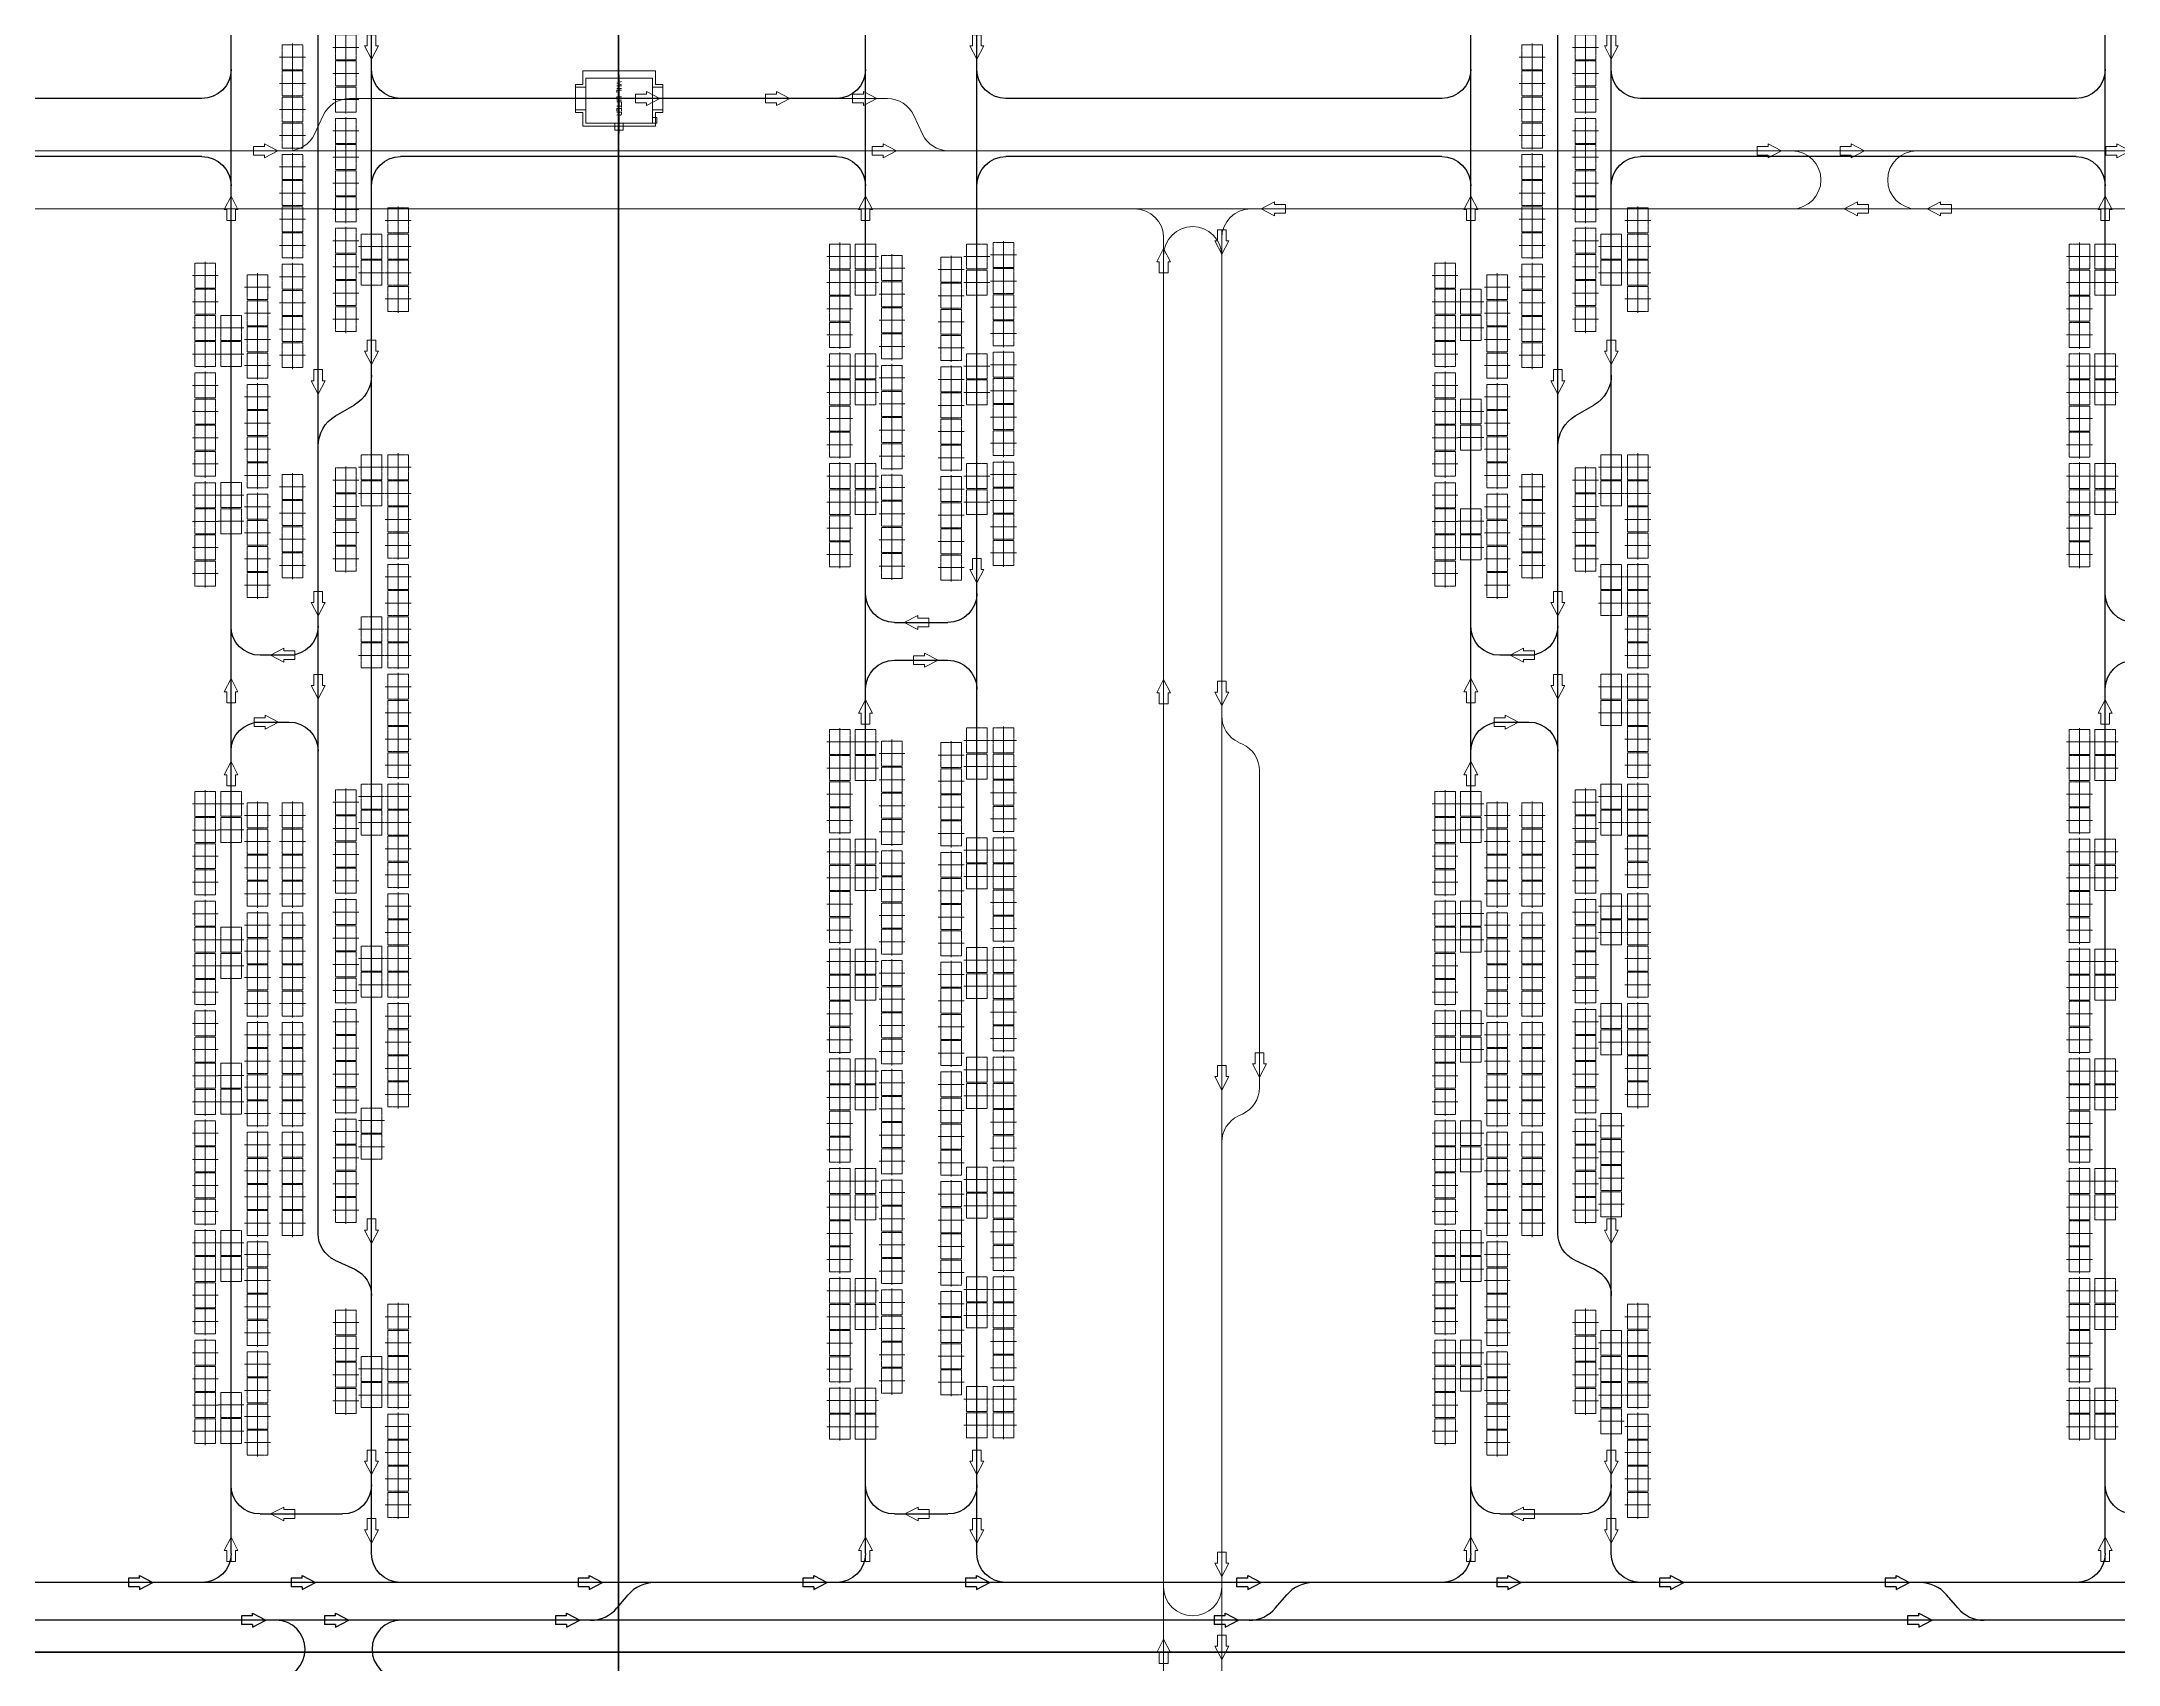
# Model space of a CAD drawing. Header units: millimetres. Extents: x -128 to 670218, y 27186 to 149492.
# Drawn here: x 599390 to 635151, y 79775 to 107718 of the extents above; entities that cross this region are included whole.
import ezdxf
from ezdxf.enums import TextEntityAlignment as Align

# ---------------------------------------------------------------- set-up
doc = ezdxf.new("R2010")
doc.units = ezdxf.units.MM
for name, pattern in [('ACAD_ISO08W100', [36, 24, -3, 6, -3]), ('AM_ISO08W050', [18, 12, -1.5, 3, -1.5]), ('XAT-M16_6F_EQ Layout_20211120$0$ACAD_ISO08W100', [36, 24, -3, 6, -3])]:
    doc.linetypes.add(name, pattern=pattern)
for name, color, linetype, lineweight in [('_CLINE', 4, 'XAT-M16_6F_EQ Layout_20211120$0$ACAD_ISO08W100', 9), ('CL', 4, 'Continuous', 9), ('CLINE', 4, 'ACAD_ISO08W100', 9), ('DIRECT', 40, 'Continuous', 9), ('LINE_EQ', 4, 'AM_ISO08W050', 20), ('LINE_STB', 151, 'Continuous', 30), ('Rail Block(Upper)', 191, 'Continuous', 18), ('Rail_H6022(Upper)', 6, 'Continuous', 18), ('TXT', 3, 'Continuous', 9), ('ZONE', 8, 'Continuous', 9)]:
    doc.layers.add(name, color=color, linetype=linetype, lineweight=lineweight)
doc.layers.add('Rail_H4822(Lower)', color=7, linetype='Continuous')
doc.styles.add('CF-FNT', font='romans.shx', dxfattribs={"width": 0.85, "bigfont": 'bigfont.shx'})

# ---------------------------------------------------------------- blocks, each defined once
blk = doc.blocks.new('*U3')
at = {"color": 0, "linetype": 'ByBlock'}
for p, q in [((-120, -230), (0, 0)), ((0, 0), (0, -420)), ((120, -230), (0, 0)), ((-75, -230), (-120, -230)), ((-75, -230), (-75, -420)), ((75, -230), (75, -420)), ((75, -230), (120, -230)), ((75, -420), (-75, -420))]:
    blk.add_line(p, q, dxfattribs=at)
blk = doc.blocks.new('A$C31676947')
at = {"layer": 'Rail_H4822(Lower)'}
for p, q in [((500, 47250), (500, 500)), ((2420, 47250), (2420, 500)), ((1000, 46570), (1920, 46570)), ((1000, 31870), (1920, 31870)), ((1000, 31220), (1920, 31220)), ((1000, 16520), (1920, 16520)), ((1000, 15870), (1920, 15870)), ((1000, 1180), (1920, 1180))]:
    blk.add_line(p, q, dxfattribs=at)
for centre, start, end in [((0, 47250), 0, 90), ((2920, 47250), 90, 180), ((1000, 46070), 90, 180), ((1920, 46070), 0, 90), ((1000, 32370), 180, 270), ((1920, 32370), 270, 0), ((1000, 30720), 90, 180), ((1920, 30720), 0, 90), ((0, 23700), 270, 0), ((2920, 23700), 180, 270), ((0, 21700), 0, 90), ((2920, 21700), 90, 180), ((1000, 17020), 180, 270), ((1920, 17020), 270, 0), ((1000, 15370), 90, 180), ((1920, 15370), 0, 90), ((1000, 1680), 180, 270), ((1920, 1680), 270, 0), ((0, 500), 270, 0), ((2920, 500), 180, 270)]:
    blk.add_arc(centre, 500, start, end, dxfattribs=at)
at = {"layer": 'DIRECT'}
for p, rotation in [((500, 46970), 180), ((1180, 46570), 89.99999999999999), ((500, 32550), 180), ((500, 23880), 180), ((500, 17200), 180), ((500, 1860), 180), ((500, 680), 180), ((1740, 1180), 270)]:
    blk.add_blockref('*U3', p, dxfattribs=dict(at, rotation=rotation))
for p in [(2420, 47070), (2420, 45890), (2420, 30540), (2420, 21520), (2420, 15190), (2420, 780)]:
    blk.add_blockref('*U3', p, dxfattribs=at)
at = {"layer": 'DIRECT', "lineweight": -2}
for p, rotation in [((1750, 31870), 270), ((1170, 31220), 89.99999999999999), ((1750, 16520), 270), ((1170, 15870), 89.99999999999999)]:
    blk.add_blockref('*U3', p, dxfattribs=dict(at, rotation=rotation))
blk = doc.blocks.new('A$Ca08771bd')
at = {"layer": 'Rail_H4822(Lower)'}
for p, q in [((500, 47250), (500, 500)), ((2920, 47250), (2920, 500)), ((1000, 46570), (2420, 46570)), ((2290, 42199), (2630, 42357)), ((2000, 41745), (2000, 6005)), ((1000, 32935), (1500, 32935)), ((1500, 31785), (1000, 31785)), ((2300, 27664), (2620, 27480)), ((2300, 17736), (2620, 17920)), ((1000, 13615), (1500, 13615)), ((1500, 12465), (1000, 12465)), ((2290, 5552), (2630, 5394)), ((1000, 1180), (2420, 1180))]:
    blk.add_line(p, q, dxfattribs=at)
for centre, radius, start, end in [((0, 47250), 500, 0, 90), ((3420, 47250), 500, 90, 180), ((1000, 46070), 500, 90, 180), ((2420, 46070), 500, 0, 90), ((2420, 42811), 500, 294.8882, 0), ((2500, 41745), 500, 114.8882, 180), ((1000, 33435), 500, 180, 270), ((1500, 33435), 500, 270, 0), ((1000, 31285), 500, 90, 180), ((1500, 31285), 500, 0, 90), ((2600, 28184), 600, 180, 240), ((2320, 26960), 600, 0, 60), ((0, 23700), 500, 270, 0), ((3420, 23700), 500, 180, 270), ((0, 21700), 500, 0, 90), ((3420, 21700), 500, 90, 180), ((2320, 18440), 600, 300, 0), ((2600, 17216), 600, 120, 180), ((1000, 14115), 500, 180, 270), ((1500, 14115), 500, 270, 0), ((1000, 11965), 500, 90, 180), ((1500, 11965), 500, 0, 90), ((2500, 6005), 500, 180, 245.1118), ((2420, 4940), 500, 0, 65.1118), ((1000, 1680), 500, 180, 270), ((2420, 1680), 500, 270, 0), ((0, 500), 500, 270, 0), ((3420, 500), 500, 180, 270)]:
    blk.add_arc(centre, radius, start, end, dxfattribs=at)
at = {"layer": 'DIRECT'}
for p, rotation in [((500, 46970), 180), ((1180, 46570), 90), ((500, 33615), 180), ((1320, 32935), 270), ((500, 32185), 180), ((1180, 31785), 90), ((500, 23880), 180), ((500, 14295), 180), ((1320, 13615), 270), ((500, 12865), 180), ((1180, 12465), 90), ((500, 1860), 180), ((500, 680), 180), ((2240, 1180), 270)]:
    blk.add_blockref('*U3', p, dxfattribs=dict(at, rotation=rotation))
for p in [(2920, 47070), (2920, 45890), (2920, 41911), (2000, 32535), (2000, 31105), (2920, 21520), (2000, 13215), (2000, 11785), (2920, 780)]:
    blk.add_blockref('*U3', p, dxfattribs=at)
at = {"layer": 'DIRECT', "lineweight": -2}
for p in [(2000, 27287), (2920, 26780), (2920, 17543), (2000, 17036), (2920, 4760)]:
    blk.add_blockref('*U3', p, dxfattribs=at)
blk = doc.blocks.new('*U587')
at = {"color": 0, "linetype": 'ByBlock'}
for p, q in [((-120, -230), (0, 0)), ((0, 0), (0, -420)), ((120, -230), (0, 0)), ((-75, -230), (-120, -230)), ((-75, -230), (-75, -420)), ((75, -230), (75, -420)), ((75, -230), (120, -230)), ((75, -420), (-75, -420))]:
    blk.add_line(p, q, dxfattribs=at)
blk = doc.blocks.new('*U542')
at = {"color": 0, "linetype": 'ByBlock'}
for p, q in [((-120, -230), (0, 0)), ((0, 0), (0, -420)), ((120, -230), (0, 0)), ((-75, -230), (-120, -230)), ((-75, -230), (-75, -420)), ((75, -230), (75, -420)), ((75, -230), (120, -230)), ((75, -420), (-75, -420))]:
    blk.add_line(p, q, dxfattribs=at)
blk = doc.blocks.new('*U409')
at = {"color": 0, "linetype": 'ByBlock'}
for p, q in [((-120, -230), (0, 0)), ((0, 0), (0, -420)), ((120, -230), (0, 0)), ((-75, -230), (-120, -230)), ((-75, -230), (-75, -420)), ((75, -230), (75, -420)), ((75, -230), (120, -230)), ((75, -420), (-75, -420))]:
    blk.add_line(p, q, dxfattribs=at)
blk = doc.blocks.new('*U464')
at = {"color": 0, "linetype": 'ByBlock'}
for p, q in [((-120, -230), (0, 0)), ((0, 0), (0, -420)), ((120, -230), (0, 0)), ((-75, -230), (-120, -230)), ((-75, -230), (-75, -420)), ((75, -230), (75, -420)), ((75, -230), (120, -230)), ((75, -420), (-75, -420))]:
    blk.add_line(p, q, dxfattribs=at)
blk = doc.blocks.new('*U468')
at = {"color": 0, "linetype": 'ByBlock'}
for p, q in [((-120, -230), (0, 0)), ((0, 0), (0, -420)), ((120, -230), (0, 0)), ((-75, -230), (-120, -230)), ((-75, -230), (-75, -420)), ((75, -230), (75, -420)), ((75, -230), (120, -230)), ((75, -420), (-75, -420))]:
    blk.add_line(p, q, dxfattribs=at)
blk = doc.blocks.new('*U470')
at = {"color": 0, "linetype": 'ByBlock'}
for p, q in [((-120, -230), (0, 0)), ((0, 0), (0, -420)), ((120, -230), (0, 0)), ((-75, -230), (-120, -230)), ((-75, -230), (-75, -420)), ((75, -230), (75, -420)), ((75, -230), (120, -230)), ((75, -420), (-75, -420))]:
    blk.add_line(p, q, dxfattribs=at)
blk = doc.blocks.new('*U699')
at = {"color": 0, "linetype": 'ByBlock'}
for p, q in [((-120, -230), (0, 0)), ((0, 0), (0, -420)), ((120, -230), (0, 0)), ((-75, -230), (-120, -230)), ((-75, -230), (-75, -420)), ((75, -230), (75, -420)), ((75, -230), (120, -230)), ((75, -420), (-75, -420))]:
    blk.add_line(p, q, dxfattribs=at)
blk = doc.blocks.new('*U701')
at = {"color": 0, "linetype": 'ByBlock'}
for p, q in [((-120, -230), (0, 0)), ((0, 0), (0, -420)), ((120, -230), (0, 0)), ((-75, -230), (-120, -230)), ((-75, -230), (-75, -420)), ((75, -230), (75, -420)), ((75, -230), (120, -230)), ((75, -420), (-75, -420))]:
    blk.add_line(p, q, dxfattribs=at)
blk = doc.blocks.new('*U357')
at = {"color": 0, "linetype": 'ByBlock'}
for p, q in [((-120, -230), (0, 0)), ((0, 0), (0, -420)), ((120, -230), (0, 0)), ((-75, -230), (-120, -230)), ((-75, -230), (-75, -420)), ((75, -230), (75, -420)), ((75, -230), (120, -230)), ((75, -420), (-75, -420))]:
    blk.add_line(p, q, dxfattribs=at)
blk = doc.blocks.new('*U358')
at = {"color": 0, "linetype": 'ByBlock'}
for p, q in [((-120, -230), (0, 0)), ((0, 0), (0, -420)), ((120, -230), (0, 0)), ((-75, -230), (-120, -230)), ((-75, -230), (-75, -420)), ((75, -230), (75, -420)), ((75, -230), (120, -230)), ((75, -420), (-75, -420))]:
    blk.add_line(p, q, dxfattribs=at)
blk = doc.blocks.new('*U361')
at = {"color": 0, "linetype": 'ByBlock'}
for p, q in [((-120, -230), (0, 0)), ((0, 0), (0, -420)), ((120, -230), (0, 0)), ((-75, -230), (-120, -230)), ((-75, -230), (-75, -420)), ((75, -230), (75, -420)), ((75, -230), (120, -230)), ((75, -420), (-75, -420))]:
    blk.add_line(p, q, dxfattribs=at)
blk = doc.blocks.new('*U362')
at = {"color": 0, "linetype": 'ByBlock'}
for p, q in [((-120, -230), (0, 0)), ((0, 0), (0, -420)), ((120, -230), (0, 0)), ((-75, -230), (-120, -230)), ((-75, -230), (-75, -420)), ((75, -230), (75, -420)), ((75, -230), (120, -230)), ((75, -420), (-75, -420))]:
    blk.add_line(p, q, dxfattribs=at)
blk = doc.blocks.new('*U365')
at = {"color": 0, "linetype": 'ByBlock'}
for p, q in [((-120, -230), (0, 0)), ((0, 0), (0, -420)), ((120, -230), (0, 0)), ((-75, -230), (-120, -230)), ((-75, -230), (-75, -420)), ((75, -230), (75, -420)), ((75, -230), (120, -230)), ((75, -420), (-75, -420))]:
    blk.add_line(p, q, dxfattribs=at)
blk = doc.blocks.new('*U366')
at = {"color": 0, "linetype": 'ByBlock'}
for p, q in [((-120, -230), (0, 0)), ((0, 0), (0, -420)), ((120, -230), (0, 0)), ((-75, -230), (-120, -230)), ((-75, -230), (-75, -420)), ((75, -230), (75, -420)), ((75, -230), (120, -230)), ((75, -420), (-75, -420))]:
    blk.add_line(p, q, dxfattribs=at)
blk = doc.blocks.new('EG-TR_ARW_1-2')
at = {"color": 0, "linetype": 'ByBlock'}
for p, q in [((-120, -230), (0, 0)), ((0, 0), (0, -420)), ((120, -230), (0, 0)), ((-75, -230), (-120, -230)), ((-75, -230), (-75, -420)), ((75, -230), (75, -420)), ((75, -230), (120, -230)), ((75, -420), (-75, -420))]:
    blk.add_line(p, q, dxfattribs=at)
blk = doc.blocks.new('A$C90e8e326')
at = {"layer": 'Rail_H6022(Upper)'}
for p, q in [((603656, 77400), (612917, 77400)), ((603054, 76790), (603203, 77110)), ((613519, 76790), (613370, 77110)), ((661086, 76500), (534316, 76500)), ((534316, 75500), (660086, 75500)), ((617673, 75000), (617673, 28750)), ((618673, 75000), (618673, 28750)), ((619033, 66284), (618962, 66316)), ((619323, 65830), (619323, 60370)), ((619033, 59916), (618962, 59884))]:
    blk.add_line(p, q, dxfattribs=at)
for centre, start, end in [((603656, 76900), 90, 155.1118), ((612917, 76900), 24.8882, 90), ((602601, 77000), 270, 335.1118), ((613972, 77000), 204.8882, 270), ((628490, 76000), 270, 90), ((630640, 76000), 90, 270), ((617173, 75000), 0, 90), ((619173, 75000), 90, 180), ((618173, 74695), 0, 180), ((619173, 66770), 180, 245.1118), ((618823, 65830), 0, 65.1118), ((618823, 60370), 294.8882, 0), ((619173, 59430), 114.8882, 180), ((618173, 51775), 180, 0)]:
    blk.add_arc(centre, 500, start, end, dxfattribs=at)
at = {"layer": 'Rail_H6022(Upper)', "lineweight": -2, "xscale": -1, "rotation": 270}
for p in [(611236, 77400), (602421, 76500), (634315, 76500)]:
    blk.add_blockref('EG-TR_ARW_1-2', p, dxfattribs=at)
at = {"layer": 'Rail_H6022(Upper)'}
for p, xscale, rotation in [((612737, 77400), -1, 270), ((613072, 76500), -1, 270), ((628310, 76500), -1, 270), ((629740, 76500), -1, 270), ((619353, 75500), -1.000000000000001, 90), ((629390, 75500), -1.000000000000001, 90), ((630820, 75500), -1.000000000000001, 90), ((618673, 74720), -1, 180), ((618673, 66950), -1, 180), ((619323, 60550), -1, 180), ((618673, 60330), -1, 180), ((618673, 51955), -1, 180), ((618673, 50525), -1, 180)]:
    blk.add_blockref('EG-TR_ARW_1-2', p, dxfattribs=dict(at, xscale=xscale, rotation=rotation))
at = {"layer": 'Rail_H6022(Upper)', "xscale": -1}
for p in [(617673, 74820), (617673, 67400), (617673, 50875)]:
    blk.add_blockref('EG-TR_ARW_1-2', p, dxfattribs=at)
blk = doc.blocks.new('*U825')
at = {"color": 0, "linetype": 'ByBlock', "lineweight": -2}
for points in [[(196, 575), (196, 750), (-196, 750), (-196, 575)], [(-350, -575), (-350, 575), (425, 575), (425, -575)], [(545, -72), (545, 72), (425, 72), (425, -72)], [(196, -750), (196, -575), (-196, -575), (-196, -750)]]:
    blk.add_lwpolyline(points, close=True, dxfattribs=at)
at = {"color": 0}
blk.add_lwpolyline([(325, 650), (325, 575), (425, 575), (425, 650)], close=True, dxfattribs=at)
at = {"layer": 'CL'}
blk.add_line((0, 750), (0, -750), dxfattribs=at)
at = {"layer": 'CLINE'}
blk.add_line((-411, 0), (604, 0), dxfattribs=at)
at = {"layer": 'ZONE'}
for p, q in [((-240, 625), (-240, 750)), ((-240, 750), (240, 750)), ((240, 750), (240, 625)), ((-240, 625), (-475, 625)), ((-475, 625), (-475, -625)), ((240, 625), (475, 625)), ((475, 625), (475, -625)), ((-475, -625), (-240, -625)), ((-240, -625), (-240, -750)), ((240, -750), (240, -625)), ((475, -625), (240, -625)), ((-240, -750), (240, -750))]:
    blk.add_line(p, q, dxfattribs=at)
at = {"layer": 'DIRECT', "lineweight": -2}
blk.add_blockref('EG-TR_ARW_1-2', (0, 700), dxfattribs=at)
at = {"layer": 'TXT', "style": 'CF-FNT', "flags": 8}
blk.add_attdef('UNITID', text='', height=80, dxfattribs=at).set_placement((0, 0), align=Align.MIDDLE_CENTER)
blk = doc.blocks.new('XAT-M16_6F_EQ Layout_20211120$0$EG-12_FOUP_(01)-pv')
at = {"layer": '_CLINE'}
for p, q in [((0, 211), (0, -235)), ((-239, -12), (239, -12))]:
    blk.add_line(p, q, dxfattribs=at)
at = {"layer": 'LINE_EQ'}
blk.add_lwpolyline([(-215, 166), (-215, -190), (215, -190), (215, 166)], close=True, dxfattribs=at)
blk = doc.blocks.new('A$Cb83e1a90')
at = {"rotation": 89.99999999999999}
for p in [(-955, -909), (-955, -1359), (-955, -1809), (-955, -2259)]:
    blk.add_blockref('XAT-M16_6F_EQ Layout_20211120$0$EG-12_FOUP_(01)-pv', p, dxfattribs=at)
blk = doc.blocks.new('A$Ca79c4620')
at = {"rotation": 89.99999999999999}
for p in [(945, -882), (945, -1332), (945, -1782), (945, -2232)]:
    blk.add_blockref('XAT-M16_6F_EQ Layout_20211120$0$EG-12_FOUP_(01)-pv', p, dxfattribs=at)

msp = doc.modelspace()

# ---------------------------------------------------------------- linework, layer by layer
for points in [[(534517, 132785), (609326, 132785), (609326, 79986), (534517, 79986)], [(609326, 132785), (663170, 132785), (663170, 79986), (609326, 79986)], [(545048, 79986), (609326, 79986), (609326, 27186), (545048, 27186)], [(609326, 79986), (663170, 79986), (663170, 27186), (609326, 27186)]]:
    msp.add_lwpolyline(points, close=True)
at = {"layer": 'Rail_H4822(Lower)'}
for p, q in [((602153, 106736), (594650, 106736)), ((613076, 106736), (605573, 106736)), ((623499, 106736), (615996, 106736)), ((634422, 106736), (626919, 106736)), ((602153, 105736), (594650, 105736)), ((613076, 105736), (605573, 105736)), ((623499, 105736), (615996, 105736)), ((634422, 105736), (626919, 105736)), ((667388, 81186), (414398, 81186)), ((609299, 80748), (609491, 80975)), ((620639, 80748), (620831, 80975)), ((632384, 80748), (632192, 80975)), ((667114, 80536), (411771, 80536))]:
    msp.add_line(p, q, dxfattribs=at)
for centre, radius, start, end in [((609948, 80586), 600, 90, 139.6984), ((621288, 80586), 600, 90, 139.6984), ((631734, 80586), 600, 40.3016, 90), ((603431, 80036), 500, 270, 90), ((605581, 80036), 500, 90, 270), ((608841, 81136), 600, 270, 319.6984), ((620181, 81136), 600, 270, 319.6984), ((632841, 81136), 600, 220.3016, 270)]:
    msp.add_arc(centre, radius, start, end, dxfattribs=at)

# ---------------------------------------------------------------- block references
at = {"layer": 'LINE_EQ', "rotation": 89.99999999999999}
for p in [(605061, 104187), (626407, 104187), (613564, 104017), (615484, 104017), (634910, 104017), (605061, 103737), (613564, 103567), (615484, 103567), (626407, 103737), (634910, 103567), (623987, 103238), (602641, 102788), (623987, 102788), (602641, 102338), (613564, 102127), (615484, 102127), (634910, 102127), (613564, 101677), (615484, 101677), (623987, 101348), (634910, 101677), (623987, 100898), (605061, 100389), (626407, 100389), (602641, 99908), (605061, 99939), (613564, 100237), (615484, 100237), (626407, 99939), (634910, 100237), (613564, 99787), (615484, 99787), (634910, 99787), (602641, 99458), (623987, 99458), (623987, 99008), (626407, 98499), (626407, 98049), (605061, 97599), (605061, 97149), (626407, 96609), (626407, 96159), (613564, 95658), (615484, 95684), (634910, 95658), (613564, 95208), (615484, 95234), (634910, 95208), (602641, 94593), (605061, 94719), (623987, 94593), (626407, 94719), (605061, 94269), (626407, 94269), (602641, 94143), (623987, 94143), (613564, 93768), (615484, 93794), (634910, 93768), (613564, 93318), (615484, 93344), (634910, 93318), (626407, 92829), (623987, 92703), (602641, 92253), (623987, 92253), (626407, 92379), (602641, 91803), (605061, 91929), (613564, 91878), (615484, 91904), (634910, 91878), (605061, 91479), (613564, 91428), (615484, 91454), (634910, 91428), (623987, 90813), (626407, 90939), (623987, 90363), (626407, 90489), (602641, 89913), (613564, 89988), (615484, 90014), (634910, 89988), (613564, 89538), (615484, 89564), (634910, 89538), (602641, 89463), (605061, 89139), (623987, 88923), (626407, 89049), (605061, 88689), (623987, 88473), (626407, 88599), (613564, 88098), (615484, 88124), (626407, 88149), (634910, 88098), (613564, 87648), (615484, 87674), (626407, 87699), (634910, 87648), (602641, 87033), (623987, 87033), (602641, 86583), (623987, 86583), (613564, 86208), (615484, 86234), (634910, 86208), (613564, 85758), (615484, 85784), (634910, 85758), (626407, 85313), (623987, 85143), (605061, 84863), (623987, 84693), (626407, 84863), (602641, 84243), (605061, 84413), (613564, 84318), (615484, 84344), (626407, 84413), (634910, 84318), (613564, 83868), (615484, 83894), (626407, 83963), (634910, 83868), (602641, 83793)]:
    msp.add_blockref('XAT-M16_6F_EQ Layout_20211120$0$EG-12_FOUP_(01)-pv', p, dxfattribs=at)
at = {"layer": 'LINE_STB'}
for name, p in [('A$Cb83e1a90', (605573, 108977)), ('A$Cb83e1a90', (626919, 108977)), ('A$Cb83e1a90', (604653, 108357)), ('A$Cb83e1a90', (625999, 108357)), ('A$Cb83e1a90', (605573, 107087)), ('A$Cb83e1a90', (626919, 107087)), ('A$Cb83e1a90', (604653, 106467)), ('A$Cb83e1a90', (625999, 106467)), ('A$Cb83e1a90', (606473, 105546)), ('A$Cb83e1a90', (627819, 105546)), ('A$Cb83e1a90', (605573, 105197)), ('A$Cb83e1a90', (626919, 105197)), ('A$Cb83e1a90', (603153, 104596)), ('A$Cb83e1a90', (604653, 104577)), ('A$Cb83e1a90', (624499, 104596)), ('A$Cb83e1a90', (625999, 104577)), ('A$Cb83e1a90', (603153, 102706)), ('A$Cb83e1a90', (624499, 102706)), ('A$Cb83e1a90', (606473, 101298)), ('A$Cb83e1a90', (627819, 101298)), ('A$Cb83e1a90', (603153, 100816)), ('A$Cb83e1a90', (604653, 100958)), ('A$Cb83e1a90', (605573, 101073)), ('A$Cb83e1a90', (624499, 100816)), ('A$Cb83e1a90', (625999, 100958)), ('A$Cb83e1a90', (626919, 101073)), ('A$Cb83e1a90', (606473, 99408)), ('A$Cb83e1a90', (627819, 99408)), ('A$Cb83e1a90', (606473, 97518)), ('A$Cb83e1a90', (627819, 97518)), ('A$Cb83e1a90', (603153, 95501)), ('A$Ca79c4620', (603673, 95501)), ('A$Cb83e1a90', (606473, 95628)), ('A$Cb83e1a90', (624499, 95501)), ('A$Ca79c4620', (625019, 95501)), ('A$Cb83e1a90', (627819, 95628)), ('A$Cb83e1a90', (604653, 95303)), ('A$Cb83e1a90', (625999, 95303)), ('A$Cb83e1a90', (606473, 93738)), ('A$Cb83e1a90', (627819, 93738)), ('A$Cb83e1a90', (603153, 93611)), ('A$Cb83e1a90', (604653, 93413)), ('A$Ca79c4620', (603673, 93611)), ('A$Cb83e1a90', (624499, 93611)), ('A$Cb83e1a90', (625999, 93413)), ('A$Ca79c4620', (625019, 93611)), ('A$Cb83e1a90', (603153, 91721)), ('A$Cb83e1a90', (604653, 91523)), ('A$Ca79c4620', (603673, 91721)), ('A$Cb83e1a90', (606473, 91848)), ('A$Cb83e1a90', (624499, 91721)), ('A$Cb83e1a90', (625999, 91523)), ('A$Ca79c4620', (625019, 91721)), ('A$Cb83e1a90', (627819, 91848)), ('A$Cb83e1a90', (603153, 89831)), ('A$Ca79c4620', (603673, 89831)), ('A$Cb83e1a90', (624499, 89831)), ('A$Ca79c4620', (625019, 89831)), ('A$Cb83e1a90', (604653, 89633)), ('A$Cb83e1a90', (625999, 89633)), ('A$Cb83e1a90', (603153, 87941)), ('A$Cb83e1a90', (624499, 87941)), ('A$Ca79c4620', (603673, 86545)), ('A$Cb83e1a90', (606473, 86671)), ('A$Ca79c4620', (625019, 86545)), ('A$Cb83e1a90', (627819, 86671)), ('A$Cb83e1a90', (603153, 86051)), ('A$Cb83e1a90', (624499, 86051)), ('A$Cb83e1a90', (606473, 84781)), ('A$Cb83e1a90', (627819, 84781))]:
    msp.add_blockref(name, p, dxfattribs=at)
at = {"layer": 'LINE_STB', "rotation": 89.99999999999999}
for p in [(613121, 104017), (615941, 104043), (634467, 104017), (603098, 103489), (613121, 103567), (614021, 103818), (615041, 103792), (615941, 103593), (624444, 103489), (634467, 103567), (613121, 103117), (614021, 103368), (615041, 103342), (615941, 103143), (634467, 103117), (603098, 103039), (614021, 102918), (615041, 102892), (624444, 103039), (603098, 102589), (613121, 102667), (614021, 102468), (615041, 102442), (615941, 102693), (624444, 102589), (634467, 102667), (603098, 102139), (613121, 102127), (615941, 102153), (624444, 102139), (634467, 102127), (614021, 101928), (615041, 101902), (615941, 101703), (603098, 101599), (613121, 101677), (614021, 101478), (615041, 101452), (624444, 101599), (634467, 101677), (603098, 101149), (613121, 101227), (614021, 101028), (615041, 101002), (615941, 101253), (624444, 101149), (634467, 101227), (603098, 100699), (613121, 100777), (615941, 100803), (624444, 100699), (634467, 100777), (603098, 100249), (614021, 100578), (615041, 100552), (615941, 100263), (624444, 100249), (613121, 100237), (614021, 100038), (615041, 100012), (634467, 100237), (603098, 99709), (613121, 99787), (614021, 99588), (615041, 99562), (615941, 99813), (624444, 99709), (634467, 99787), (603098, 99259), (613121, 99337), (615941, 99363), (624444, 99259), (634467, 99337), (613121, 98887), (614021, 99138), (615041, 99112), (615941, 98913), (634467, 98887), (603098, 98809), (614021, 98688), (615041, 98662), (624444, 98809), (603098, 98359), (624444, 98359), (613121, 95658), (615941, 95684), (634467, 95658), (614021, 95459), (615041, 95433), (613121, 95208), (614021, 95009), (615041, 94983), (615941, 95234), (634467, 95208), (613121, 94758), (614021, 94559), (615041, 94533), (615941, 94784), (634467, 94758), (603098, 94394), (613121, 94308), (615941, 94334), (624444, 94394), (634467, 94308), (603098, 93944), (614021, 94109), (615041, 94083), (624444, 93944), (603098, 93494), (613121, 93768), (614021, 93569), (615041, 93543), (615941, 93794), (624444, 93494), (634467, 93768), (613121, 93318), (614021, 93119), (615941, 93344), (634467, 93318), (603098, 93044), (613121, 92868), (615041, 93093), (615941, 92894), (624444, 93044), (634467, 92868), (603098, 92504), (613121, 92418), (614021, 92669), (615041, 92643), (615941, 92444), (624444, 92504), (634467, 92418), (603098, 92054), (614021, 92219), (615041, 92193), (624444, 92054), (613121, 91878), (614021, 91679), (615941, 91904), (634467, 91878), (603098, 91604), (613121, 91428), (615041, 91653), (615941, 91454), (624444, 91604), (634467, 91428), (603098, 91154), (613121, 90978), (614021, 91229), (615041, 91203), (615941, 91004), (624444, 91154), (634467, 90978), (603098, 90614), (614021, 90779), (615041, 90753), (624444, 90614), (613121, 90528), (614021, 90329), (615041, 90303), (615941, 90554), (634467, 90528), (603098, 90164), (613121, 89988), (615941, 90014), (624444, 90164), (634467, 89988), (603098, 89714), (613121, 89538), (614021, 89789), (615041, 89763), (615941, 89564), (624444, 89714), (634467, 89538), (603098, 89264), (614021, 89339), (615041, 89313), (624444, 89264), (613121, 89088), (614021, 88889), (615041, 88863), (615941, 89114), (634467, 89088), (603098, 88724), (613121, 88638), (615941, 88664), (624444, 88724), (634467, 88638), (603098, 88274), (613121, 88098), (614021, 88439), (615041, 88413), (615941, 88124), (624444, 88274), (634467, 88098), (603098, 87824), (614021, 87899), (615041, 87873), (624444, 87824), (613121, 87648), (614021, 87449), (615041, 87423), (615941, 87674), (634467, 87648), (603098, 87374), (613121, 87198), (615941, 87224), (624444, 87374), (634467, 87198), (603098, 86834), (613121, 86748), (614021, 86999), (615041, 86973), (615941, 86774), (624444, 86834), (634467, 86748), (603098, 86384), (614021, 86549), (615041, 86523), (624444, 86384), (613121, 86208), (614021, 86009), (615041, 85983), (615941, 86234), (634467, 86208), (603098, 85934), (613121, 85758), (615941, 85784), (624444, 85934), (634467, 85758), (603098, 85484), (613121, 85308), (614021, 85559), (615041, 85533), (615941, 85334), (624444, 85484), (634467, 85308), (603098, 84944), (614021, 85109), (615041, 85083), (615941, 84884), (624444, 84944), (613121, 84858), (614021, 84659), (615041, 84633), (634467, 84858), (603098, 84494), (613121, 84318), (615941, 84344), (624444, 84494), (634467, 84318), (603098, 84044), (613121, 83868), (615941, 83894), (624444, 84044), (634467, 83868), (603098, 83594), (624444, 83594)]:
    msp.add_blockref('XAT-M16_6F_EQ Layout_20211120$0$EG-12_FOUP_(01)-pv', p, dxfattribs=at)
at = {"layer": 'Rail Block(Upper)'}
ref = msp.add_blockref('*U825', (609335, 106736), dxfattribs=dict(at, rotation=270))
ref.add_attrib('UNITID', 'VHL LIFTER', dxfattribs={"layer": 'TXT', "height": 80, "rotation": 270, "style": 'CF-FNT'}).set_placement((609335, 106736), align=Align.MIDDLE_CENTER)
at = {"layer": 'Rail_H4822(Lower)', "xscale": -1}
for name, p, rotation in [('A$Ca08771bd', (602153, 128936), 180), ('A$C31676947', (613076, 128936), 180), ('A$Ca08771bd', (623499, 128936), 180), ('A$C31676947', (634422, 128936), 180), ('*U470', (601308, 81186), 270), ('*U701', (604108, 81186), 270), ('*U365', (609048, 81186), 270), ('*U468', (612918, 81186), 270), ('*U699', (615718, 81186), 270), ('*U361', (620388, 81186), 270), ('*U587', (624868, 81186), 270), ('*U464', (627668, 81186), 270), ('*U357', (631555, 81186), 270), ('*U409', (603251, 80536), 270), ('*U542', (604681, 80536), 270), ('*U366', (608661, 80536), 270), ('*U362', (620001, 80536), 270), ('*U358', (631941, 80536), 270)]:
    msp.add_blockref(name, p, dxfattribs=dict(at, rotation=rotation))
at = {"layer": 'Rail_H4822(Lower)'}
msp.add_blockref('A$C90e8e326', (1038, 29336), dxfattribs=at)

doc.saveas('drawing.dxf')
